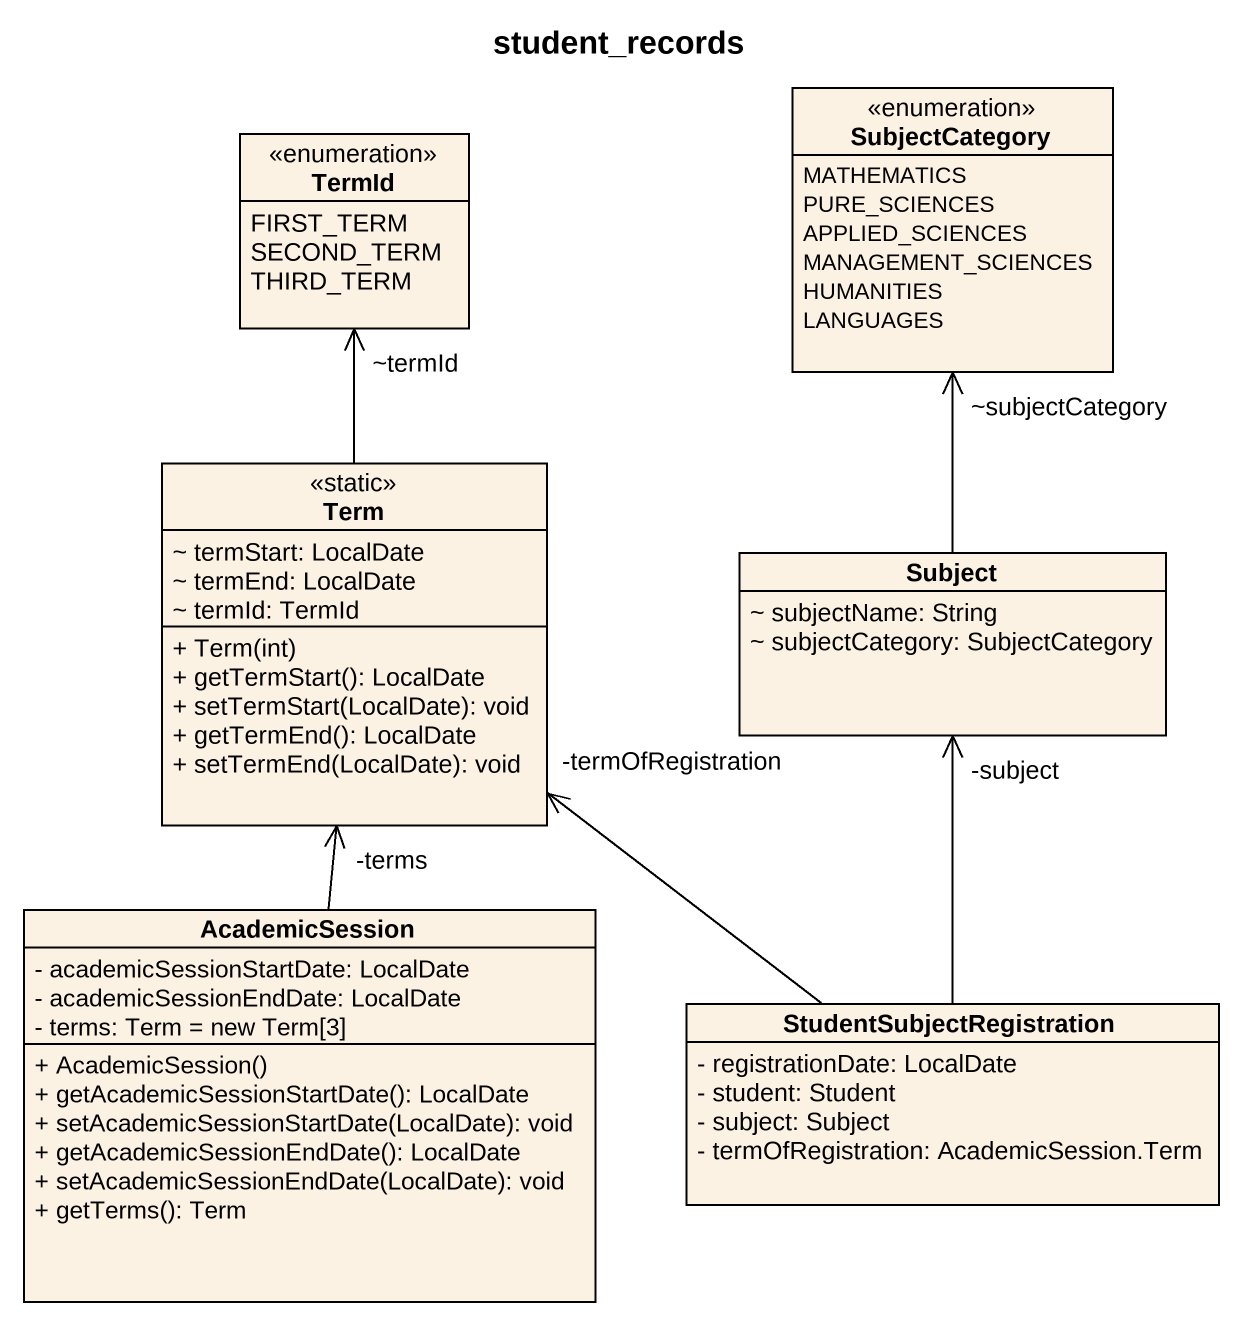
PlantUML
@startuml
title student_records
hide circle
hide empty members
skinparam classAttributeIconSize 0
enum TermId {
  FIRST_TERM
  SECOND_TERM
  THIRD_TERM
}
enum SubjectCategory {
  MATHEMATICS
  PURE_SCIENCES
  APPLIED_SCIENCES
  MANAGEMENT_SCIENCES
  HUMANITIES
  LANGUAGES
}
class Term <<static>> {
  ~ termStart: LocalDate
  ~ termEnd: LocalDate
  ~ termId: TermId
  + Term(int)
  + getTermStart(): LocalDate
  + setTermStart(LocalDate): void
  + getTermEnd(): LocalDate
  + setTermEnd(LocalDate): void
}
class Subject {
  ~ subjectName: String
  ~ subjectCategory: SubjectCategory
}
class AcademicSession {
  - academicSessionStartDate: LocalDate
  - academicSessionEndDate: LocalDate
  - terms: Term = new Term[3]
  + AcademicSession()
  + getAcademicSessionStartDate(): LocalDate
  + setAcademicSessionStartDate(LocalDate): void
  + getAcademicSessionEndDate(): LocalDate
  + setAcademicSessionEndDate(LocalDate): void
  + getTerms(): Term
}
class StudentSubjectRegistration {
  - registrationDate: LocalDate
  - student: Student
  - subject: Subject
  - termOfRegistration: AcademicSession.Term
}
Term -up-> "~termId" TermId
Subject -up-> "~subjectCategory" SubjectCategory
AcademicSession -up-> "-terms" Term
StudentSubjectRegistration -up-> "-termOfRegistration" Term
StudentSubjectRegistration -up-> "-subject" Subject
@enduml
